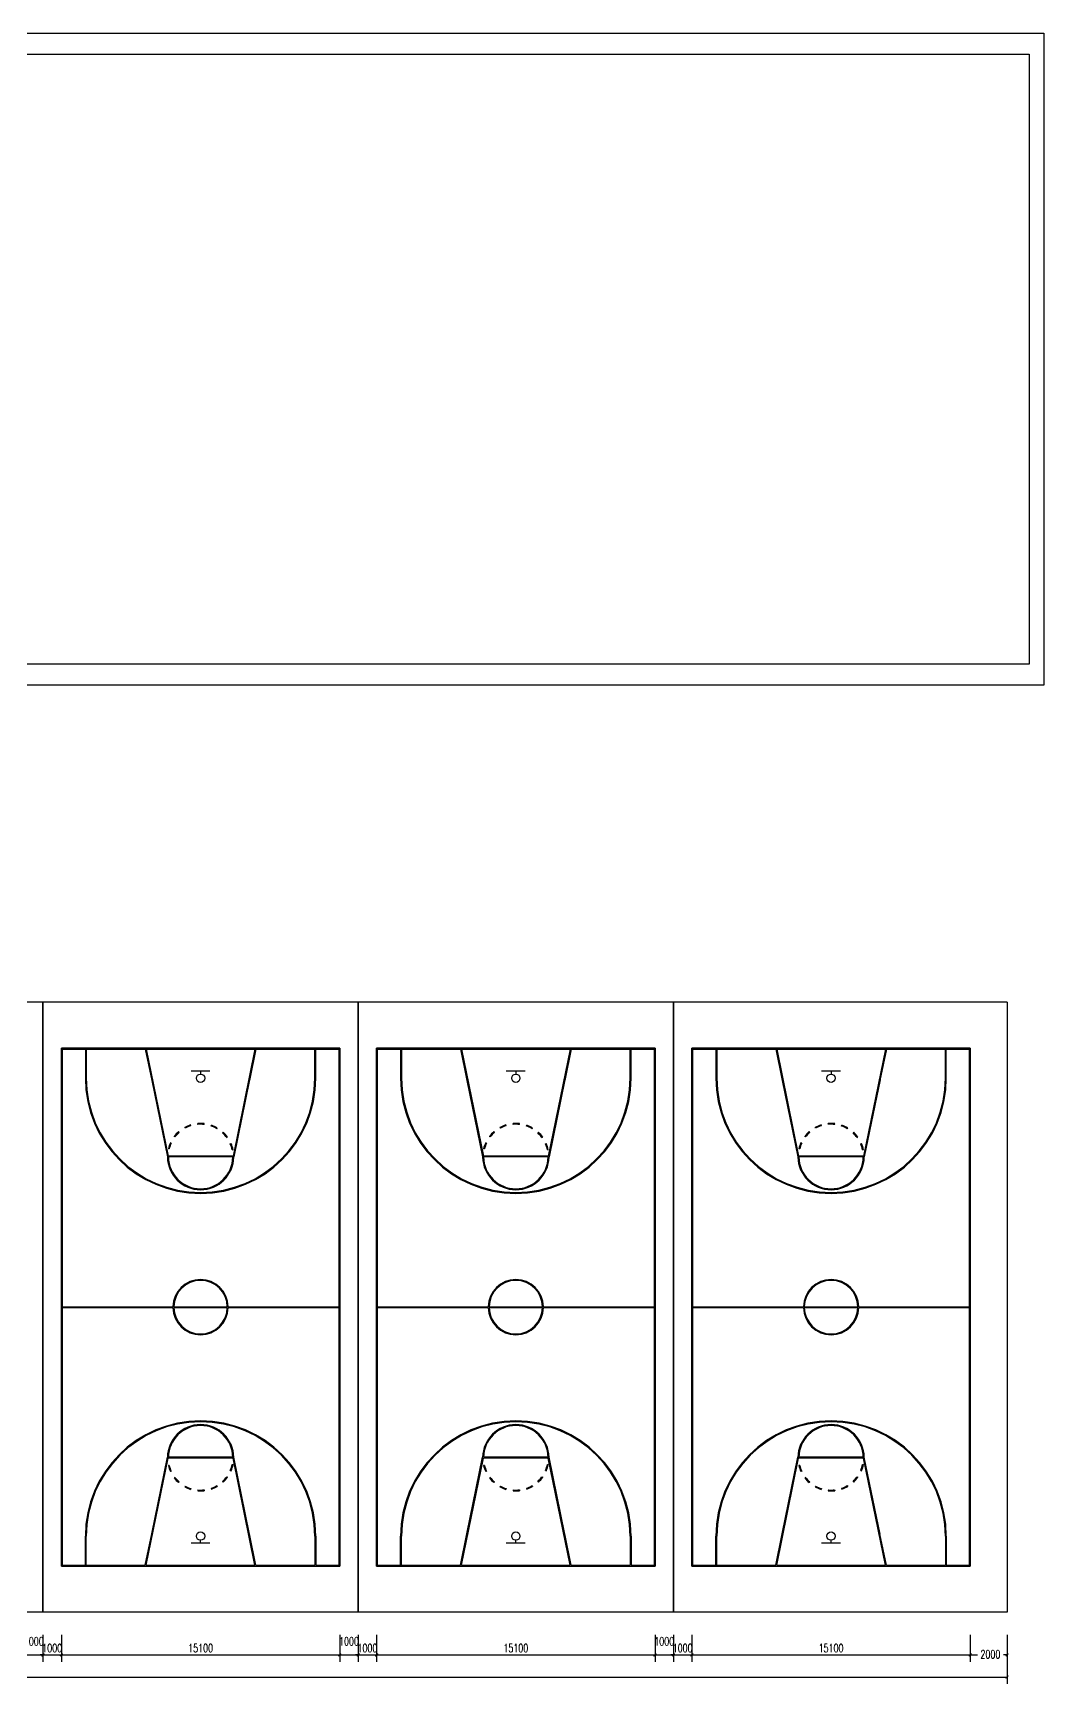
# Model space of a CAD drawing. Extents: x 962303 to 1579583, y -174742 to 224716.
# Drawn here: x 1122143 to 1176983, y -14251 to 75349 of the extents above; entities that cross this region are included whole.
import ezdxf

# ---------------------------------------------------------------- set-up
doc = ezdxf.new("R2010")
doc.units = 0
doc.header["$LTSCALE"] = 1000
doc.header["$MEASUREMENT"] = 0
doc.layers.add('PUB_DIM', color=3, linetype='Continuous')
doc.styles.add('_TCH_DIM_T3', font='SIMPLEX', dxfattribs={"width": 0.705882, "bigfont": 'GBCBIG'})
doc.dimstyles.new('_TCH_ARCH&&150', dxfattribs={"dimtxt": 446.25, "dimasz": 150, "dimexe": 375, "dimexo": 450, "dimgap": 150, "dimtad": 1, "dimdec": 0, "dimzin": 0, "dimdsep": 46, "dimtxsty": '_TCH_DIM_T3', "dimblk": 'ARCHTICK', "dimcen": 0.09, "dimclrt": 7, "dimazin": 2, "dimtfac": 1, "dimtdec": 0, "dimtix": 1, "dimtmove": 2, "dimatfit": 3, "dimfxl": 0, "dimtolj": 1, "dimtzin": 0, "dimarcsym": 0})

# ---------------------------------------------------------------- blocks, each defined once
blk = doc.blocks.new('_ArchTick')
at = {"color": 0, "linetype": 'ByBlock', "const_width": 0.4}
blk.add_lwpolyline([(-0.5, -0.5), (0.5, 0.5)], dxfattribs=at)
blk = doc.blocks.new('*D983')
at = {"layer": 'Defpoints', "color": 0}
for p in [(966583, -11140), (1174983, -11140), (1174983, -13876)]:
    blk.add_point(p, dxfattribs=at)
at = {"layer": 'PUB_DIM', "color": 0, "lineweight": -2}
for p, q in [((966583, -11590), (966583, -14251)), ((1174983, -11590), (1174983, -14251)), ((966583, -13876), (1174983, -13876))]:
    blk.add_line(p, q, dxfattribs=at)
at = {"layer": 'PUB_DIM', "color": 0, "lineweight": -2, "xscale": 150, "yscale": 150, "zscale": 150, "rotation": 180}
blk.add_blockref('_ArchTick', (966583, -13876), dxfattribs=at)
at = {"layer": 'PUB_DIM', "color": 0, "lineweight": -2, "xscale": 150, "yscale": 150, "zscale": 150}
blk.add_blockref('_ArchTick', (1174983, -13876), dxfattribs=at)
at = {"layer": 'PUB_DIM', "color": 7, "insert": (1070783, -13503), "char_height": 446.2, "attachment_point": 5, "style": '_TCH_DIM_T3'}
blk.add_mtext('\\A1;208400', dxfattribs=at)
blk = doc.blocks.new('*D984')
at = {"layer": 'Defpoints', "color": 0}
for p in [(1172983, -11140), (1174983, -11140), (1174983, -12676)]:
    blk.add_point(p, dxfattribs=at)
at = {"layer": 'PUB_DIM', "color": 0, "lineweight": -2}
for p, q in [((1172983, -11590), (1172983, -13051)), ((1174983, -11590), (1174983, -13051)), ((1172983, -12676), (1173371, -12676)), ((1174983, -12676), (1174781, -12676))]:
    blk.add_line(p, q, dxfattribs=at)
at = {"layer": 'PUB_DIM', "color": 0, "lineweight": -2, "xscale": 150, "yscale": 150, "zscale": 150, "rotation": 180}
blk.add_blockref('_ArchTick', (1172983, -12676), dxfattribs=at)
at = {"layer": 'PUB_DIM', "color": 0, "lineweight": -2, "xscale": 150, "yscale": 150, "zscale": 150}
blk.add_blockref('_ArchTick', (1174983, -12676), dxfattribs=at)
at = {"layer": 'PUB_DIM', "color": 7, "insert": (1174076, -12638), "char_height": 446.2, "attachment_point": 5, "style": '_TCH_DIM_T3'}
blk.add_mtext('\\A1;2000', dxfattribs=at)
blk = doc.blocks.new('*D985')
at = {"layer": 'Defpoints', "color": 0}
for p in [(1157883, -11140), (1172983, -11140), (1172983, -12676)]:
    blk.add_point(p, dxfattribs=at)
at = {"layer": 'PUB_DIM', "color": 0, "lineweight": -2}
for p, q in [((1157883, -11590), (1157883, -13051)), ((1172983, -11590), (1172983, -13051)), ((1157883, -12676), (1172983, -12676))]:
    blk.add_line(p, q, dxfattribs=at)
at = {"layer": 'PUB_DIM', "color": 0, "lineweight": -2, "xscale": 150, "yscale": 150, "zscale": 150, "rotation": 180}
blk.add_blockref('_ArchTick', (1157883, -12676), dxfattribs=at)
at = {"layer": 'PUB_DIM', "color": 0, "lineweight": -2, "xscale": 150, "yscale": 150, "zscale": 150}
blk.add_blockref('_ArchTick', (1172983, -12676), dxfattribs=at)
at = {"layer": 'PUB_DIM', "color": 7, "insert": (1165433, -12303), "char_height": 446.2, "attachment_point": 5, "style": '_TCH_DIM_T3'}
blk.add_mtext('\\A1;15100', dxfattribs=at)
blk = doc.blocks.new('*D986')
at = {"layer": 'Defpoints', "color": 0}
for p in [(1156883, -11140), (1157883, -11140), (1157883, -12676)]:
    blk.add_point(p, dxfattribs=at)
at = {"layer": 'PUB_DIM', "color": 0, "lineweight": -2}
for p, q in [((1156883, -11590), (1156883, -13051)), ((1157883, -11590), (1157883, -13051)), ((1156883, -12676), (1156733, -12676)), ((1156883, -12676), (1157883, -12676)), ((1157883, -12676), (1158033, -12676))]:
    blk.add_line(p, q, dxfattribs=at)
at = {"layer": 'PUB_DIM', "color": 0, "lineweight": -2, "xscale": 150, "yscale": 150, "zscale": 150}
blk.add_blockref('_ArchTick', (1156883, -12676), dxfattribs=at)
at = {"layer": 'PUB_DIM', "color": 0, "lineweight": -2, "xscale": 150, "yscale": 150, "zscale": 150, "rotation": 180}
blk.add_blockref('_ArchTick', (1157883, -12676), dxfattribs=at)
at = {"layer": 'PUB_DIM', "color": 7, "insert": (1157383, -12303), "char_height": 446.2, "attachment_point": 5, "style": '_TCH_DIM_T3'}
blk.add_mtext('\\A1;1000', dxfattribs=at)
blk = doc.blocks.new('*D987')
at = {"layer": 'Defpoints', "color": 0}
for p in [(1155883, -11140), (1156883, -11140), (1156883, -12676)]:
    blk.add_point(p, dxfattribs=at)
at = {"layer": 'PUB_DIM', "color": 0, "lineweight": -2}
for p, q in [((1155883, -11590), (1155883, -13051)), ((1156883, -11590), (1156883, -13051)), ((1155883, -12676), (1156883, -12676))]:
    blk.add_line(p, q, dxfattribs=at)
at = {"layer": 'PUB_DIM', "color": 0, "lineweight": -2, "xscale": 150, "yscale": 150, "zscale": 150, "rotation": 180}
blk.add_blockref('_ArchTick', (1155883, -12676), dxfattribs=at)
at = {"layer": 'PUB_DIM', "color": 0, "lineweight": -2, "xscale": 150, "yscale": 150, "zscale": 150}
blk.add_blockref('_ArchTick', (1156883, -12676), dxfattribs=at)
at = {"layer": 'PUB_DIM', "color": 7, "insert": (1156383, -11938), "char_height": 446.2, "attachment_point": 5, "style": '_TCH_DIM_T3'}
blk.add_mtext('\\A1;1000', dxfattribs=at)
blk = doc.blocks.new('*D988')
at = {"layer": 'Defpoints', "color": 0}
for p in [(1140783, -11140), (1155883, -11140), (1155883, -12676)]:
    blk.add_point(p, dxfattribs=at)
at = {"layer": 'PUB_DIM', "color": 0, "lineweight": -2}
for p, q in [((1140783, -11590), (1140783, -13051)), ((1155883, -11590), (1155883, -13051)), ((1140783, -12676), (1155883, -12676))]:
    blk.add_line(p, q, dxfattribs=at)
at = {"layer": 'PUB_DIM', "color": 0, "lineweight": -2, "xscale": 150, "yscale": 150, "zscale": 150, "rotation": 180}
blk.add_blockref('_ArchTick', (1140783, -12676), dxfattribs=at)
at = {"layer": 'PUB_DIM', "color": 0, "lineweight": -2, "xscale": 150, "yscale": 150, "zscale": 150}
blk.add_blockref('_ArchTick', (1155883, -12676), dxfattribs=at)
at = {"layer": 'PUB_DIM', "color": 7, "insert": (1148333, -12303), "char_height": 446.2, "attachment_point": 5, "style": '_TCH_DIM_T3'}
blk.add_mtext('\\A1;15100', dxfattribs=at)
blk = doc.blocks.new('*D989')
at = {"layer": 'Defpoints', "color": 0}
for p in [(1139783, -11140), (1140783, -11140), (1140783, -12676)]:
    blk.add_point(p, dxfattribs=at)
at = {"layer": 'PUB_DIM', "color": 0, "lineweight": -2}
for p, q in [((1139783, -11590), (1139783, -13051)), ((1140783, -11590), (1140783, -13051)), ((1139783, -12676), (1139633, -12676)), ((1139783, -12676), (1140783, -12676)), ((1140783, -12676), (1140933, -12676))]:
    blk.add_line(p, q, dxfattribs=at)
at = {"layer": 'PUB_DIM', "color": 0, "lineweight": -2, "xscale": 150, "yscale": 150, "zscale": 150}
blk.add_blockref('_ArchTick', (1139783, -12676), dxfattribs=at)
at = {"layer": 'PUB_DIM', "color": 0, "lineweight": -2, "xscale": 150, "yscale": 150, "zscale": 150, "rotation": 180}
blk.add_blockref('_ArchTick', (1140783, -12676), dxfattribs=at)
at = {"layer": 'PUB_DIM', "color": 7, "insert": (1140283, -12303), "char_height": 446.2, "attachment_point": 5, "style": '_TCH_DIM_T3'}
blk.add_mtext('\\A1;1000', dxfattribs=at)
blk = doc.blocks.new('*D990')
at = {"layer": 'Defpoints', "color": 0}
for p in [(1138783, -11140), (1139783, -11140), (1139783, -12676)]:
    blk.add_point(p, dxfattribs=at)
at = {"layer": 'PUB_DIM', "color": 0, "lineweight": -2}
for p, q in [((1138783, -11590), (1138783, -13051)), ((1139783, -11590), (1139783, -13051)), ((1138783, -12676), (1139783, -12676))]:
    blk.add_line(p, q, dxfattribs=at)
at = {"layer": 'PUB_DIM', "color": 0, "lineweight": -2, "xscale": 150, "yscale": 150, "zscale": 150, "rotation": 180}
blk.add_blockref('_ArchTick', (1138783, -12676), dxfattribs=at)
at = {"layer": 'PUB_DIM', "color": 0, "lineweight": -2, "xscale": 150, "yscale": 150, "zscale": 150}
blk.add_blockref('_ArchTick', (1139783, -12676), dxfattribs=at)
at = {"layer": 'PUB_DIM', "color": 7, "insert": (1139283, -11938), "char_height": 446.2, "attachment_point": 5, "style": '_TCH_DIM_T3'}
blk.add_mtext('\\A1;1000', dxfattribs=at)
blk = doc.blocks.new('*D991')
at = {"layer": 'Defpoints', "color": 0}
for p in [(1123683, -11140), (1138783, -11140), (1138783, -12676)]:
    blk.add_point(p, dxfattribs=at)
at = {"layer": 'PUB_DIM', "color": 0, "lineweight": -2}
for p, q in [((1123683, -11590), (1123683, -13051)), ((1138783, -11590), (1138783, -13051)), ((1123683, -12676), (1138783, -12676))]:
    blk.add_line(p, q, dxfattribs=at)
at = {"layer": 'PUB_DIM', "color": 0, "lineweight": -2, "xscale": 150, "yscale": 150, "zscale": 150, "rotation": 180}
blk.add_blockref('_ArchTick', (1123683, -12676), dxfattribs=at)
at = {"layer": 'PUB_DIM', "color": 0, "lineweight": -2, "xscale": 150, "yscale": 150, "zscale": 150}
blk.add_blockref('_ArchTick', (1138783, -12676), dxfattribs=at)
at = {"layer": 'PUB_DIM', "color": 7, "insert": (1131233, -12303), "char_height": 446.2, "attachment_point": 5, "style": '_TCH_DIM_T3'}
blk.add_mtext('\\A1;15100', dxfattribs=at)
blk = doc.blocks.new('*D992')
at = {"layer": 'Defpoints', "color": 0}
for p in [(1122683, -11140), (1123683, -11140), (1123683, -12676)]:
    blk.add_point(p, dxfattribs=at)
at = {"layer": 'PUB_DIM', "color": 0, "lineweight": -2}
for p, q in [((1122683, -11590), (1122683, -13051)), ((1123683, -11590), (1123683, -13051)), ((1122683, -12676), (1122533, -12676)), ((1122683, -12676), (1123683, -12676)), ((1123683, -12676), (1123833, -12676))]:
    blk.add_line(p, q, dxfattribs=at)
at = {"layer": 'PUB_DIM', "color": 0, "lineweight": -2, "xscale": 150, "yscale": 150, "zscale": 150}
blk.add_blockref('_ArchTick', (1122683, -12676), dxfattribs=at)
at = {"layer": 'PUB_DIM', "color": 0, "lineweight": -2, "xscale": 150, "yscale": 150, "zscale": 150, "rotation": 180}
blk.add_blockref('_ArchTick', (1123683, -12676), dxfattribs=at)
at = {"layer": 'PUB_DIM', "color": 7, "insert": (1123183, -12303), "char_height": 446.2, "attachment_point": 5, "style": '_TCH_DIM_T3'}
blk.add_mtext('\\A1;1000', dxfattribs=at)
blk = doc.blocks.new('*D993')
at = {"layer": 'Defpoints', "color": 0}
for p in [(1121683, -11140), (1122683, -11140), (1122683, -12676)]:
    blk.add_point(p, dxfattribs=at)
at = {"layer": 'PUB_DIM', "color": 0, "lineweight": -2}
for p, q in [((1121683, -11590), (1121683, -13051)), ((1122683, -11590), (1122683, -13051)), ((1121683, -12676), (1122683, -12676))]:
    blk.add_line(p, q, dxfattribs=at)
at = {"layer": 'PUB_DIM', "color": 0, "lineweight": -2, "xscale": 150, "yscale": 150, "zscale": 150, "rotation": 180}
blk.add_blockref('_ArchTick', (1121683, -12676), dxfattribs=at)
at = {"layer": 'PUB_DIM', "color": 0, "lineweight": -2, "xscale": 150, "yscale": 150, "zscale": 150}
blk.add_blockref('_ArchTick', (1122683, -12676), dxfattribs=at)
at = {"layer": 'PUB_DIM', "color": 7, "insert": (1122183, -11938), "char_height": 446.2, "attachment_point": 5, "style": '_TCH_DIM_T3'}
blk.add_mtext('\\A1;1000', dxfattribs=at)

msp = doc.modelspace()

# ---------------------------------------------------------------- linework, layer by layer
for p, q in [((1174983, 22749.9), (966583, 22749.9)), ((1122683, -10350.1), (1122683, 22749.9)), ((1122683, 22749.9), (1122683, -10350.1)), ((1139783, -10350.1), (1139783, 22749.9)), ((1139783, 22749.9), (1139783, -10350.1)), ((1156883, -10350.1), (1156883, 22749.9)), ((1156883, 22749.9), (1156883, -10350.1)), ((1174983, 22749.9), (1174983, -10350.1)), ((1123683, 6224.9), (1123683, 20249.9)), ((1123683, 20249.9), (1138783, 20249.9)), ((1123733, 6224.9), (1123733, 20199.9)), ((1123733, 20199.9), (1128233, 20199.9)), ((1124983, 20199.9), (1124983, 18624.9)), ((1125033, 20199.9), (1125033, 18624.9)), ((1128233, 20199.9), (1128580.2, 18507.4)), ((1128284.1, 20199.9), (1134182, 20199.9)), ((1128284.1, 20199.9), (1129474, 14399.9)), ((1134182, 20199.9), (1132992.1, 14399.9)), ((1134233, 20199.9), (1133885.8, 18507.4)), ((1134233, 20199.9), (1137433, 20199.9)), ((1137433, 18624.9), (1137433, 20199.9)), ((1137483, 20199.9), (1138733, 20199.9)), ((1137483, 18624.9), (1137483, 20199.9)), ((1138733, 20199.9), (1138733, 6224.9)), ((1138783, 20249.9), (1138783, 6224.9)), ((1140783, 6224.9), (1140783, 20249.9)), ((1140783, 20249.9), (1155883, 20249.9)), ((1140833, 6224.9), (1140833, 20199.9)), ((1140833, 20199.9), (1145333, 20199.9)), ((1142083, 20199.9), (1142083, 18624.9)), ((1142133, 20199.9), (1142133, 18624.9)), ((1145333, 20199.9), (1145680.2, 18507.4)), ((1145384.1, 20199.9), (1151282, 20199.9)), ((1145384.1, 20199.9), (1146574, 14399.9)), ((1151282, 20199.9), (1150092.1, 14399.9)), ((1151333, 20199.9), (1150985.8, 18507.4)), ((1151333, 20199.9), (1154533, 20199.9)), ((1154533, 18624.9), (1154533, 20199.9)), ((1154583, 20199.9), (1155833, 20199.9)), ((1154583, 18624.9), (1154583, 20199.9)), ((1155833, 20199.9), (1155833, 6224.9)), ((1155883, 20249.9), (1155883, 6224.9)), ((1157883, 6224.9), (1157883, 20249.9)), ((1157883, 20249.9), (1172983, 20249.9)), ((1157933, 6224.9), (1157933, 20199.9)), ((1157933, 20199.9), (1162433, 20199.9)), ((1159183, 20199.9), (1159183, 18624.9)), ((1159233, 20199.9), (1159233, 18624.9)), ((1162433, 20199.9), (1162780.2, 18507.4)), ((1162484.1, 20199.9), (1168382, 20199.9)), ((1162484.1, 20199.9), (1163674, 14399.9)), ((1168382, 20199.9), (1167192.1, 14399.9)), ((1168433, 20199.9), (1168085.8, 18507.4)), ((1168433, 20199.9), (1171633, 20199.9)), ((1171633, 18624.9), (1171633, 20199.9)), ((1171683, 20199.9), (1172933, 20199.9)), ((1171683, 18624.9), (1171683, 20199.9)), ((1172933, 20199.9), (1172933, 6224.9)), ((1172983, 20249.9), (1172983, 6224.9)), ((1131741.8, 18999.9), (1130715.2, 18999.9)), ((1131233, 18999.9), (1131233, 18849.9)), ((1148841.8, 18999.9), (1147815.2, 18999.9)), ((1148333, 18999.9), (1148333, 18849.9)), ((1165941.8, 18999.9), (1164915.2, 18999.9)), ((1165433, 18999.9), (1165433, 18849.9)), ((1128580.2, 18507.4), (1129433.2, 14349.9)), ((1133890.2, 18528.7), (1133032.8, 14349.9)), ((1145680.2, 18507.4), (1146533.2, 14349.9)), ((1150990.2, 18528.7), (1150132.8, 14349.9)), ((1162780.2, 18507.4), (1163633.2, 14349.9)), ((1168090.2, 18528.7), (1167232.8, 14349.9)), ((1131087.2, 16118.8), (1131083.1, 16168.6)), ((1131427.2, 16114.1), (1131432.8, 16163.8)), ((1148187.2, 16118.8), (1148183.1, 16168.6)), ((1148527.2, 16114.1), (1148532.8, 16163.8)), ((1165287.2, 16118.8), (1165283.1, 16168.6)), ((1165627.2, 16114.1), (1165632.8, 16163.8)), ((1129843.4, 15438.6), (1129803.7, 15469)), ((1130075.4, 15687.2), (1130042.3, 15724.7)), ((1130393.4, 15910.3), (1130369.4, 15954.1)), ((1130706.1, 16043.7), (1130691.1, 16091.4)), ((1131806.1, 16028.4), (1131822.5, 16075.6)), ((1132115, 15886.3), (1132140.2, 15929.5)), ((1132426.7, 15654.6), (1132460.8, 15691.1)), ((1132651.7, 15399.6), (1132692.2, 15428.8)), ((1146943.4, 15438.6), (1146903.7, 15469)), ((1147175.4, 15687.2), (1147142.3, 15724.7)), ((1147493.4, 15910.3), (1147469.4, 15954.1)), ((1147806.1, 16043.7), (1147791.1, 16091.4)), ((1148906.1, 16028.4), (1148922.5, 16075.6)), ((1149215, 15886.3), (1149240.2, 15929.5)), ((1149526.7, 15654.6), (1149560.8, 15691.1)), ((1149751.7, 15399.6), (1149792.2, 15428.8)), ((1164043.4, 15438.6), (1164003.7, 15469)), ((1164275.4, 15687.2), (1164242.3, 15724.7)), ((1164593.4, 15910.3), (1164569.4, 15954.1)), ((1164906.1, 16043.7), (1164891.1, 16091.4)), ((1166006.1, 16028.4), (1166022.5, 16075.6)), ((1166315, 15886.3), (1166340.2, 15929.5)), ((1166626.7, 15654.6), (1166660.8, 15691.1)), ((1166851.7, 15399.6), (1166892.2, 15428.8)), ((1132992.1, 14399.9), (1129474, 14399.9)), ((1129531.7, 14784.6), (1129483, 14796.3)), ((1132982.8, 14349.9), (1129483.2, 14349.9)), ((1129643, 15105.9), (1129597.6, 15126.8)), ((1132842.7, 15061.4), (1132888.7, 15081)), ((1132945.1, 14737.1), (1132994, 14747.5)), ((1150092.1, 14399.9), (1146574, 14399.9)), ((1146631.7, 14784.6), (1146583, 14796.3)), ((1150082.8, 14349.9), (1146583.2, 14349.9)), ((1146743, 15105.9), (1146697.6, 15126.8)), ((1149942.7, 15061.4), (1149988.7, 15081)), ((1150045.1, 14737.1), (1150094, 14747.5)), ((1167192.1, 14399.9), (1163674, 14399.9)), ((1163731.7, 14784.6), (1163683, 14796.3)), ((1167182.8, 14349.9), (1163683.2, 14349.9)), ((1163843, 15105.9), (1163797.6, 15126.8)), ((1167042.7, 15061.4), (1167088.7, 15081)), ((1167145.1, 14737.1), (1167194, 14747.5)), ((1123683, -7850.1), (1123683, 6224.9)), ((1123733, 6224.9), (1129733.2, 6224.9)), ((1123733, 6174.9), (1129733.2, 6174.9)), ((1123733, -7800.1), (1123733, 6174.9)), ((1129783.2, 6224.9), (1132682.8, 6224.9)), ((1129783.2, 6174.9), (1132682.8, 6174.9)), ((1132732.8, 6224.9), (1138733, 6224.9)), ((1132732.8, 6174.9), (1138733, 6174.9)), ((1138733, 6174.9), (1138733, -7800.1)), ((1138783, 6224.9), (1138783, -7850.1)), ((1140783, -7850.1), (1140783, 6224.9)), ((1140833, 6224.9), (1146833.2, 6224.9)), ((1140833, 6174.9), (1146833.2, 6174.9)), ((1140833, -7800.1), (1140833, 6174.9)), ((1146883.2, 6224.9), (1149782.8, 6224.9)), ((1146883.2, 6174.9), (1149782.8, 6174.9)), ((1149832.8, 6224.9), (1155833, 6224.9)), ((1149832.8, 6174.9), (1155833, 6174.9)), ((1155833, 6174.9), (1155833, -7800.1)), ((1155883, 6224.9), (1155883, -7850.1)), ((1157883, -7850.1), (1157883, 6224.9)), ((1157933, 6224.9), (1163933.2, 6224.9)), ((1157933, 6174.9), (1163933.2, 6174.9)), ((1157933, -7800.1), (1157933, 6174.9)), ((1163983.2, 6224.9), (1166882.8, 6224.9)), ((1163983.2, 6174.9), (1166882.8, 6174.9)), ((1166932.8, 6224.9), (1172933, 6224.9)), ((1166932.8, 6174.9), (1172933, 6174.9)), ((1172933, 6174.9), (1172933, -7800.1)), ((1172983, 6224.9), (1172983, -7850.1)), ((1128284.1, -7800.1), (1129474, -2000.1)), ((1128580.2, -6107.7), (1129433.2, -1950.1)), ((1132992.1, -2000.1), (1129474, -2000.1)), ((1129531.7, -2384.8), (1129483, -2396.5)), ((1132982.8, -1950.1), (1129483.2, -1950.1)), ((1132842.7, -2661.6), (1132888.7, -2681.3)), ((1132945.1, -2337.4), (1132994, -2347.7)), ((1134182, -7800.1), (1132992.1, -2000.1)), ((1133890.2, -6129), (1133032.8, -1950.1)), ((1145384.1, -7800.1), (1146574, -2000.1)), ((1145680.2, -6107.7), (1146533.2, -1950.1)), ((1150092.1, -2000.1), (1146574, -2000.1)), ((1146631.7, -2384.8), (1146583, -2396.5)), ((1150082.8, -1950.1), (1146583.2, -1950.1)), ((1149942.7, -2661.6), (1149988.7, -2681.3)), ((1150045.1, -2337.4), (1150094, -2347.7)), ((1151282, -7800.1), (1150092.1, -2000.1)), ((1150990.2, -6129), (1150132.8, -1950.1)), ((1162484.1, -7800.1), (1163674, -2000.1)), ((1162780.2, -6107.7), (1163633.2, -1950.1)), ((1167192.1, -2000.1), (1163674, -2000.1)), ((1163731.7, -2384.8), (1163683, -2396.5)), ((1167182.8, -1950.1), (1163683.2, -1950.1)), ((1167042.7, -2661.6), (1167088.7, -2681.3)), ((1167145.1, -2337.4), (1167194, -2347.7)), ((1168382, -7800.1), (1167192.1, -2000.1)), ((1168090.2, -6129), (1167232.8, -1950.1)), ((1129643, -2706.1), (1129597.6, -2727)), ((1129843.4, -3038.9), (1129803.7, -3069.2)), ((1130075.4, -3287.5), (1130042.3, -3325)), ((1130393.4, -3510.5), (1130369.4, -3554.4)), ((1132115, -3486.6), (1132140.2, -3529.8)), ((1132426.7, -3254.8), (1132460.8, -3291.4)), ((1132651.7, -2999.8), (1132692.2, -3029.1)), ((1146743, -2706.1), (1146697.6, -2727)), ((1146943.4, -3038.9), (1146903.7, -3069.2)), ((1147175.4, -3287.5), (1147142.3, -3325)), ((1147493.4, -3510.5), (1147469.4, -3554.4)), ((1149215, -3486.6), (1149240.2, -3529.8)), ((1149526.7, -3254.8), (1149560.8, -3291.4)), ((1149751.7, -2999.8), (1149792.2, -3029.1)), ((1163843, -2706.1), (1163797.6, -2727)), ((1164043.4, -3038.9), (1164003.7, -3069.2)), ((1164275.4, -3287.5), (1164242.3, -3325)), ((1164593.4, -3510.5), (1164569.4, -3554.4)), ((1166315, -3486.6), (1166340.2, -3529.8)), ((1166626.7, -3254.8), (1166660.8, -3291.4)), ((1166851.7, -2999.8), (1166892.2, -3029.1)), ((1130706.1, -3643.9), (1130691.1, -3691.6)), ((1131087.2, -3719), (1131083.1, -3768.9)), ((1131427.2, -3714.3), (1131432.8, -3764)), ((1131806.1, -3628.6), (1131822.5, -3675.9)), ((1147806.1, -3643.9), (1147791.1, -3691.6)), ((1148187.2, -3719), (1148183.1, -3768.9)), ((1148527.2, -3714.3), (1148532.8, -3764)), ((1148906.1, -3628.6), (1148922.5, -3675.9)), ((1164906.1, -3643.9), (1164891.1, -3691.6)), ((1165287.2, -3719), (1165283.1, -3768.9)), ((1165627.2, -3714.3), (1165632.8, -3764)), ((1166006.1, -3628.6), (1166022.5, -3675.9)), ((1124983, -7800.1), (1124983, -6225.1)), ((1125033, -7800.1), (1125033, -6225.1)), ((1128233, -7800.1), (1128580.2, -6107.7)), ((1134233, -7800.1), (1133885.8, -6107.7)), ((1137433, -6225.1), (1137433, -7800.1)), ((1137483, -6225.1), (1137483, -7800.1)), ((1142083, -7800.1), (1142083, -6225.1)), ((1142133, -7800.1), (1142133, -6225.1)), ((1145333, -7800.1), (1145680.2, -6107.7)), ((1151333, -7800.1), (1150985.8, -6107.7)), ((1154533, -6225.1), (1154533, -7800.1)), ((1154583, -6225.1), (1154583, -7800.1)), ((1159183, -7800.1), (1159183, -6225.1)), ((1159233, -7800.1), (1159233, -6225.1)), ((1162433, -7800.1), (1162780.2, -6107.7)), ((1168433, -7800.1), (1168085.8, -6107.7)), ((1171633, -6225.1), (1171633, -7800.1)), ((1171683, -6225.1), (1171683, -7800.1)), ((1131741.8, -6600.1), (1130715.2, -6600.1)), ((1131233, -6600.1), (1131233, -6450.1)), ((1148841.8, -6600.1), (1147815.2, -6600.1)), ((1148333, -6600.1), (1148333, -6450.1)), ((1165941.8, -6600.1), (1164915.2, -6600.1)), ((1165433, -6600.1), (1165433, -6450.1)), ((1123683, -7850.1), (1138783, -7850.1)), ((1123733, -7800.1), (1128233, -7800.1)), ((1128284.1, -7800.1), (1134182, -7800.1)), ((1134233, -7800.1), (1137433, -7800.1)), ((1137483, -7800.1), (1138733, -7800.1)), ((1140783, -7850.1), (1155883, -7850.1)), ((1140833, -7800.1), (1145333, -7800.1)), ((1145384.1, -7800.1), (1151282, -7800.1)), ((1151333, -7800.1), (1154533, -7800.1)), ((1154583, -7800.1), (1155833, -7800.1)), ((1157883, -7850.1), (1172983, -7850.1)), ((1157933, -7800.1), (1162433, -7800.1)), ((1162484.1, -7800.1), (1168382, -7800.1)), ((1168433, -7800.1), (1171633, -7800.1)), ((1171683, -7800.1), (1172933, -7800.1)), ((1174983, -10350.1), (966583, -10350.1))]:
    msp.add_line(p, q)
for points in [[(966583, 75349.1), (1176983, 75349.1), (1176983, 39949.1), (966583, 39949.1)], [(1176183, 41099.1), (986333, 41099.1), (986333, 74199.1), (1176183, 74199.1)], [(1138783, 20249.9), (1123683, 20249.9), (1123683, -7850.1), (1138783, -7850.1)], [(1155883, 20249.9), (1140783, 20249.9), (1140783, -7850.1), (1155883, -7850.1)], [(1172983, 20249.9), (1157883, 20249.9), (1157883, -7850.1), (1172983, -7850.1)]]:
    msp.add_lwpolyline(points, close=True)
for centre in [(1131233, 18624.9), (1148333, 18624.9), (1165433, 18624.9), (1131233, -6225.1), (1148333, -6225.1), (1165433, -6225.1)]:
    msp.add_circle(centre, 225)
for centre, radius, start, end in [((1131233, 18624.9), 6250, 180, 0), ((1131233, 18624.9), 6200, 180, 0), ((1148333, 18624.9), 6250, 180, 0), ((1148333, 18624.9), 6200, 180, 0), ((1165433, 18624.9), 6250, 180, 0), ((1165433, 18624.9), 6200, 180, 0), ((1131233, 14374.9), 1800, 83.628319, 94.778761), ((1148333, 14374.9), 1800, 83.628319, 94.778761), ((1165433, 14374.9), 1800, 83.628319, 94.778761), ((1131233, 14374.9), 1800, 131.415929, 142.566372), ((1131233, 14374.9), 1750, 131.415929, 142.566372), ((1131233, 14374.9), 1800, 107.522124, 118.672566), ((1131233, 14374.9), 1750, 107.522124, 118.672566), ((1131233, 14374.9), 1750, 83.628319, 94.778761), ((1131233, 14374.9), 1750, 59.734513, 70.884956), ((1131233, 14374.9), 1800, 59.734513, 70.884956), ((1131233, 14374.9), 1750, 35.840708, 46.99115), ((1131233, 14374.9), 1800, 35.840708, 46.99115), ((1148333, 14374.9), 1800, 131.415929, 142.566372), ((1148333, 14374.9), 1750, 131.415929, 142.566372), ((1148333, 14374.9), 1800, 107.522124, 118.672566), ((1148333, 14374.9), 1750, 107.522124, 118.672566), ((1148333, 14374.9), 1750, 83.628319, 94.778761), ((1148333, 14374.9), 1750, 59.734513, 70.884956), ((1148333, 14374.9), 1800, 59.734513, 70.884956), ((1148333, 14374.9), 1750, 35.840708, 46.99115), ((1148333, 14374.9), 1800, 35.840708, 46.99115), ((1165433, 14374.9), 1800, 131.415929, 142.566372), ((1165433, 14374.9), 1750, 131.415929, 142.566372), ((1165433, 14374.9), 1800, 107.522124, 118.672566), ((1165433, 14374.9), 1750, 107.522124, 118.672566), ((1165433, 14374.9), 1750, 83.628319, 94.778761), ((1165433, 14374.9), 1750, 59.734513, 70.884956), ((1165433, 14374.9), 1800, 59.734513, 70.884956), ((1165433, 14374.9), 1750, 35.840708, 46.99115), ((1165433, 14374.9), 1800, 35.840708, 46.99115), ((1131233, 14374.9), 1800, 180.79646, 359.20354), ((1131233, 14374.9), 1800, 155.309735, 166.460177), ((1131233, 14374.9), 1750, 180.818539, 359.181461), ((1131233, 14374.9), 1750, 155.309735, 166.460177), ((1131233, 14374.9), 1750, 11.946903, 23.097345), ((1131233, 14374.9), 1800, 11.946903, 23.097345), ((1148333, 14374.9), 1800, 180.79646, 359.20354), ((1148333, 14374.9), 1800, 155.309735, 166.460177), ((1148333, 14374.9), 1750, 180.818539, 359.181461), ((1148333, 14374.9), 1750, 155.309735, 166.460177), ((1148333, 14374.9), 1750, 11.946903, 23.097345), ((1148333, 14374.9), 1800, 11.946903, 23.097345), ((1165433, 14374.9), 1800, 180.79646, 359.20354), ((1165433, 14374.9), 1800, 155.309735, 166.460177), ((1165433, 14374.9), 1750, 180.818539, 359.181461), ((1165433, 14374.9), 1750, 155.309735, 166.460177), ((1165433, 14374.9), 1750, 11.946903, 23.097345), ((1165433, 14374.9), 1800, 11.946903, 23.097345), ((1131233, 6199.9), 1500, 0.954974, 179.045026), ((1131233, 6199.9), 1450, 0.987907, 179.012093), ((1148333, 6199.9), 1500, 0.954974, 179.045026), ((1148333, 6199.9), 1450, 0.987907, 179.012093), ((1165433, 6199.9), 1500, 0.954974, 179.045026), ((1165433, 6199.9), 1450, 0.987907, 179.012093), ((1131233, 6199.9), 1500, 180.954974, 359.045026), ((1131233, 6199.9), 1450, 180.987907, 359.012093), ((1148333, 6199.9), 1500, 180.954974, 359.045026), ((1148333, 6199.9), 1450, 180.987907, 359.012093), ((1165433, 6199.9), 1500, 180.954974, 359.045026), ((1165433, 6199.9), 1450, 180.987907, 359.012093), ((1131233, -6225.1), 6250, 0, 180), ((1148333, -6225.1), 6250, 0, 180), ((1165433, -6225.1), 6250, 0, 180), ((1131233, -6225.1), 6200, 0, 180), ((1131233, -1975.1), 1800, 0.79646, 179.20354), ((1131233, -1975.1), 1750, 0.818539, 179.181461), ((1148333, -6225.1), 6200, 0, 180), ((1148333, -1975.1), 1800, 0.79646, 179.20354), ((1148333, -1975.1), 1750, 0.818539, 179.181461), ((1165433, -6225.1), 6200, 0, 180), ((1165433, -1975.1), 1800, 0.79646, 179.20354), ((1165433, -1975.1), 1750, 0.818539, 179.181461), ((1131233, -1975.1), 1800, 193.539823, 204.690265), ((1131233, -1975.1), 1750, 193.539823, 204.690265), ((1131233, -1975.1), 1750, 336.902655, 348.053097), ((1131233, -1975.1), 1800, 336.902655, 348.053097), ((1148333, -1975.1), 1800, 193.539823, 204.690265), ((1148333, -1975.1), 1750, 193.539823, 204.690265), ((1148333, -1975.1), 1750, 336.902655, 348.053097), ((1148333, -1975.1), 1800, 336.902655, 348.053097), ((1165433, -1975.1), 1800, 193.539823, 204.690265), ((1165433, -1975.1), 1750, 193.539823, 204.690265), ((1165433, -1975.1), 1750, 336.902655, 348.053097), ((1165433, -1975.1), 1800, 336.902655, 348.053097), ((1131233, -1975.1), 1800, 217.433628, 228.584071), ((1131233, -1975.1), 1750, 217.433628, 228.584071), ((1131233, -1975.1), 1800, 241.327434, 252.477876), ((1131233, -1975.1), 1750, 241.327434, 252.477876), ((1131233, -1975.1), 1750, 289.115044, 300.265487), ((1131233, -1975.1), 1800, 289.115044, 300.265487), ((1131233, -1975.1), 1750, 313.00885, 324.159292), ((1131233, -1975.1), 1800, 313.00885, 324.159292), ((1148333, -1975.1), 1800, 217.433628, 228.584071), ((1148333, -1975.1), 1750, 217.433628, 228.584071), ((1148333, -1975.1), 1800, 241.327434, 252.477876), ((1148333, -1975.1), 1750, 241.327434, 252.477876), ((1148333, -1975.1), 1750, 289.115044, 300.265487), ((1148333, -1975.1), 1800, 289.115044, 300.265487), ((1148333, -1975.1), 1750, 313.00885, 324.159292), ((1148333, -1975.1), 1800, 313.00885, 324.159292), ((1165433, -1975.1), 1800, 217.433628, 228.584071), ((1165433, -1975.1), 1750, 217.433628, 228.584071), ((1165433, -1975.1), 1800, 241.327434, 252.477876), ((1165433, -1975.1), 1750, 241.327434, 252.477876), ((1165433, -1975.1), 1750, 289.115044, 300.265487), ((1165433, -1975.1), 1800, 289.115044, 300.265487), ((1165433, -1975.1), 1750, 313.00885, 324.159292), ((1165433, -1975.1), 1800, 313.00885, 324.159292), ((1131233, -1975.1), 1800, 265.221239, 276.371681), ((1131233, -1975.1), 1750, 265.221239, 276.371681), ((1148333, -1975.1), 1800, 265.221239, 276.371681), ((1148333, -1975.1), 1750, 265.221239, 276.371681), ((1165433, -1975.1), 1800, 265.221239, 276.371681), ((1165433, -1975.1), 1750, 265.221239, 276.371681)]:
    msp.add_arc(centre, radius, start, end)

# ---------------------------------------------------------------- dimensions: what is measured, and where the dimension line sits
at = {"layer": 'PUB_DIM'}
for p1, p2, distance, picture, middle in [((966583, -11140.1), (1174983, -11140.1), -2735.6, '*D983', (1070783, -13502.6)), ((1122683, -11140.1), (1123683, -11140.1), -1535.7, '*D992', (1123183, -12302.6)), ((1123683, -11140.1), (1138783, -11140.1), -1535.7, '*D991', (1131233, -12302.6)), ((1139783, -11140.1), (1140783, -11140.1), -1535.7, '*D989', (1140283, -12302.6)), ((1140783, -11140.1), (1155883, -11140.1), -1535.7, '*D988', (1148333, -12302.6)), ((1156883, -11140.1), (1157883, -11140.1), -1535.7, '*D986', (1157383, -12302.6)), ((1157883, -11140.1), (1172983, -11140.1), -1535.7, '*D985', (1165433, -12302.6))]:
    dim = msp.add_aligned_dim(p1=p1, p2=p2, distance=distance, dimstyle='_TCH_ARCH&&150', dxfattribs=at)
    dim.commit()
    dim.dimension.update_dxf_attribs({"geometry": picture, "text_midpoint": middle})
for base, p1, p2, picture, middle in [((1122683, -12675.8), (1121683, -11140.1), (1122683, -11140.1), '*D993', (1122183, -11937.7)), ((1139783, -12675.8), (1138783, -11140.1), (1139783, -11140.1), '*D990', (1139283, -11937.7)), ((1156883, -12675.8), (1155883, -11140.1), (1156883, -11140.1), '*D987', (1156383, -11937.7)), ((1174983, -12675.8), (1172983, -11140.1), (1174983, -11140.1), '*D984', (1174075.8, -12637.7))]:
    dim = msp.add_linear_dim(base=base, p1=p1, p2=p2, angle=0, dimstyle='_TCH_ARCH&&150', dxfattribs=at)
    dim.commit()
    dim.dimension.update_dxf_attribs({"geometry": picture, "text_midpoint": middle, "dimtype": 129})

doc.saveas('drawing.dxf')
